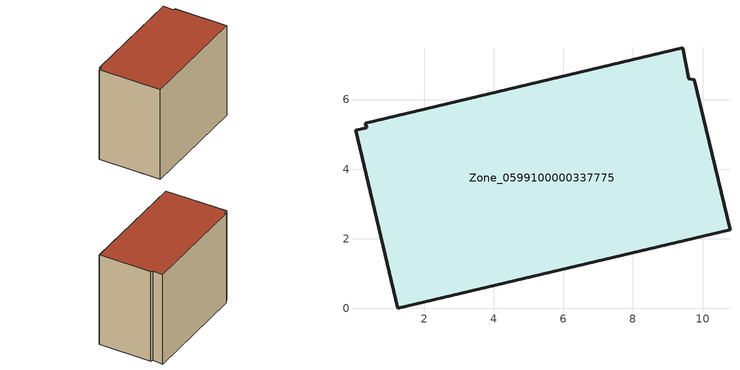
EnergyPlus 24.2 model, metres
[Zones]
Zone_0599100000337775
 floor ground (C_G): 9.43,7.49 9.61,6.6 9.77,6.57 10.79,2.26 1.24,0 0.03,5.12 0.35,5.2 0.32,5.33 z0
 wall outside (C_F): 10.79,2.26 9.77,6.57 9.61,6.6 9.43,7.49 0.32,5.33 0.35,5.2 0.03,5.12 1.24,0 10.79,2.26 z0:7.99
 roof outside (C_R): 9.61,6.6 9.43,7.49 0.32,5.33 0.35,5.2 0.03,5.12 1.24,0 10.79,2.26 9.77,6.57 z7.99
[BUILDING]
Pand.0599100000337775: North Axis=0; Terrain=City; Loads Convergence Tolerance Value=0.04; Temperature Convergence Tolerance Value=0.4; Solar Distribution=FullExterior; Maximum Number of Warmup Days=25; Minimum Number of Warmup Days=1
[Site:Location]
Rotterdam.The.Hague.AP_ZH_NLD Design_Conditions: Latitude=51.96; Longitude=4.45; Time Zone=1; Elevation=-4.5
[SITE:GROUNDTEMPERATURE:BUILDINGSURFACE]
18, 18, 18, 18, 18, 18, 18, 18, 18, 18, 18, 18
[MATERIAL] Thermal Absorptance=0.9; Solar Absorptance=0.7; Visible Absorptance=0.7
Name | Roughness | Thickness | Conductivity | Density | Specific Heat
G.TI.1975-1991 | MediumSmooth | 0.15 | 0.288461 | 540 | 1210
F.TI.1975-1991 | Rough | 0.3 | 0.230769 | 1920 | 840
R.TI.1975-1991 | MediumRough | 0.2 | 0.153846 | 1500 | 1000
[CONSTRUCTION]
C_G: G.TI.1975-1991
C_F: F.TI.1975-1991
C_R: R.TI.1975-1991
[ZONE]
Zone_0599100000337775: Type=1; Multiplier=1; Ceiling Height=Autocalculate; Volume=Autocalculate; Floor Area=autocalculate; Part of Total Floor Area=Yes
[ZONEINFILTRATION:DESIGNFLOWRATE]
Infil_Zone_0599100000337775: Zone or ZoneList or Space or SpaceList=Zone_0599100000337775; Schedule=AlwaysOn; Design Flow Rate Calculation Method=Flow/Area; Flow Rate per Floor Area=0.003; Constant Term Coefficient=1; Temperature Term Coefficient=0; Velocity Term Coefficient=0; Velocity Squared Term Coefficient=0
[HVACTEMPLATE:ZONE:IDEALLOADSAIRSYSTEM]
Zone_0599100000337775: Maximum Heating Supply Air Temperature=50; Minimum Cooling Supply Air Temperature=13; Maximum Heating Supply Air Humidity Ratio=0.0156; Minimum Cooling Supply Air Humidity Ratio=0.0077; Heating Limit=NoLimit; Cooling Limit=NoLimit; Dehumidification Control Type=ConstantSensibleHeatRatio; Cooling Sensible Heat Ratio=0.7; Dehumidification Setpoint=60; Humidification Control Type=None; Humidification Setpoint=30; Outdoor Air Method=None; Outdoor Air Flow Rate per Person=0.00944; Outdoor Air Flow Rate per Zone Floor Area=0; Outdoor Air Flow Rate per Zone=0; Demand Controlled Ventilation Type=None; Outdoor Air Economizer Type=NoEconomizer; Heat Recovery Type=None; Sensible Heat Recovery Effectiveness=0.7; Latent Heat Recovery Effectiveness=0.65
[ZONECONTROL:THERMOSTAT]
ThermostatControl_Zone_0599100000337775: Zone or ZoneList=Zone_0599100000337775; Control Type Schedule=DualSetpointControlType; Control 1=Thermostat_Zone_0599100000337775; Temperature Difference Between Cutout And Setpoint=0
[THERMOSTATSETPOINT:DUALSETPOINT]
Thermostat_Zone_0599100000337775: Heating Setpoint Temperature Schedule=HeatingSetpoint_Zone_0599100000337775; Cooling Setpoint Temperature Schedule=CoolingSetpoint_Zone_0599100000337775
[SCHEDULE:COMPACT]
HeatingSetpoint_Zone_0599100000337775: Through: 12/31, For: AllDays, Until: 24:00, 21
CoolingSetpoint_Zone_0599100000337775: Through: 12/31, For: AllDays, Until: 24:00, 24
DualSetpointControlType: Through: 12/31, For: AllDays, Until: 24:00, 4
AlwaysOn: Through: 12/31, For: AllDays, Until: 24:00, 1
